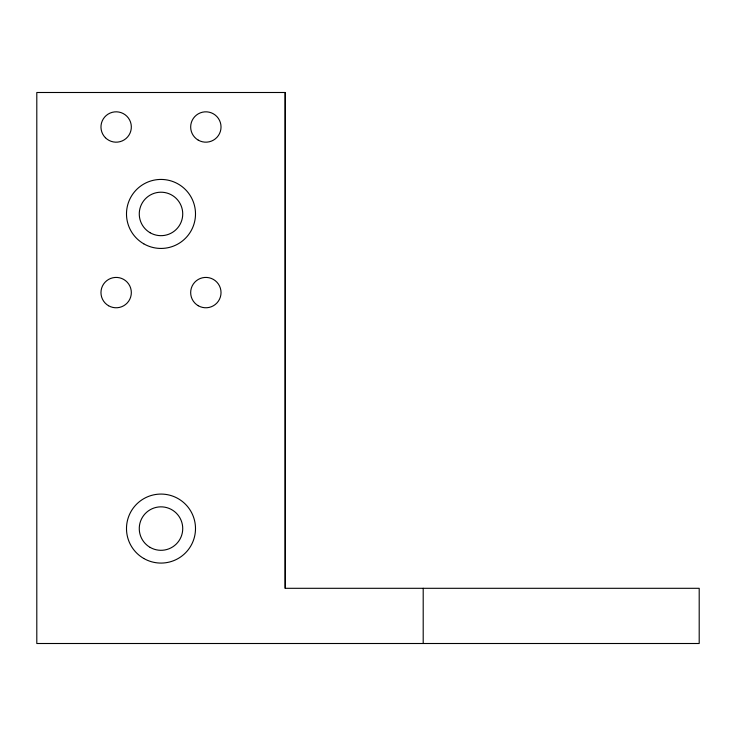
<?xml version="1.0" encoding="UTF-8"?>
<svg xmlns="http://www.w3.org/2000/svg" width="736" height="736" viewBox="0 0 736 736"><rect width="100%" height="100%" fill="white"/><g stroke="black" fill="none" stroke-linecap="round" stroke-linejoin="round"><path stroke-width="1.1" d="M285.2 588.303L285.2 92.497L36.8 92.497L36.8 643.503L699.2 643.503L699.2 588.303L285.2 588.303L285.2 92.497M423.2 588.303L423.2 643.503M150.135 547.4A21.73 21.73 0 0 0 182.73 528.577A21.73 21.73 0 0 0 150.135 509.754A21.73 21.73 0 0 0 150.135 547.4M150.135 232.76A21.73 21.73 0 0 0 182.73 213.937A21.73 21.73 0 0 0 150.135 195.114A21.73 21.73 0 0 0 150.135 232.76M105.414 137.733A15.18 15.18 0 0 0 130.815 130.925A15.18 15.18 0 0 0 112.222 112.332A15.18 15.18 0 0 0 105.414 137.733M198.26 140.144A15.18 15.18 0 0 0 221.03 126.997A15.18 15.18 0 0 0 198.26 113.85A15.18 15.18 0 0 0 198.26 140.144M108.56 305.744A15.18 15.18 0 0 0 131.33 292.597A15.18 15.18 0 0 0 108.56 279.45A15.18 15.18 0 0 0 108.56 305.744M198.26 305.744A15.18 15.18 0 0 0 221.03 292.597A15.18 15.18 0 0 0 198.26 279.45A15.18 15.18 0 0 0 198.26 305.744M143.75 243.818A34.5 34.5 0 0 0 195.5 213.937A34.5 34.5 0 0 0 143.75 184.055A34.5 34.5 0 0 0 143.75 243.818M143.75 558.458A34.5 34.5 0 0 0 195.5 528.577A34.5 34.5 0 0 0 143.75 498.695A34.5 34.5 0 0 0 143.75 558.458"/></g></svg>
